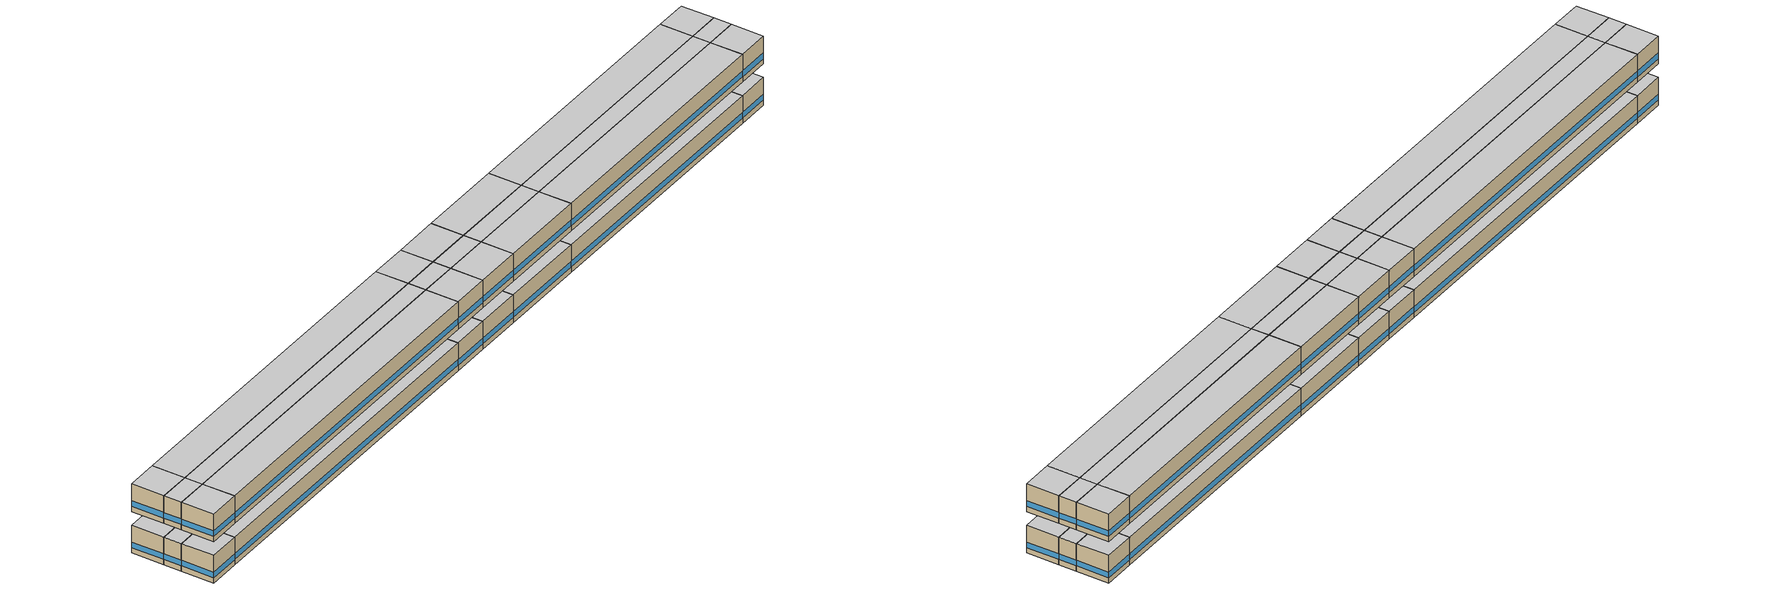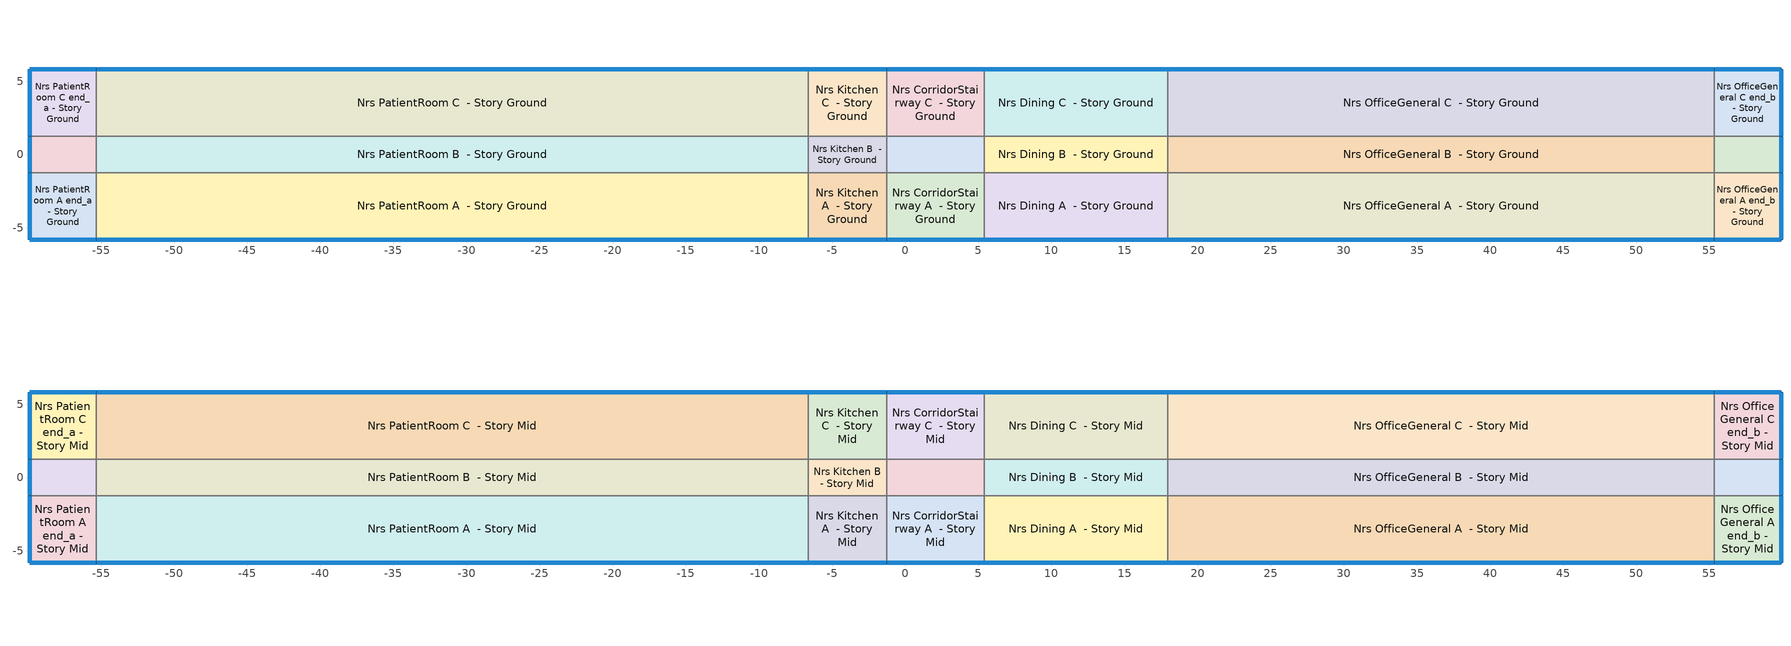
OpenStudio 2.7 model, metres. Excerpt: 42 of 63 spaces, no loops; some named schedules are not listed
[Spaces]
Nrs PatientRoom A end_a - Story Ground
 floor ground: -59.89,-5.81 -59.89,-1.24 -55.32,-1.24 -55.32,-5.81 z0
 wall outside: -59.89,-1.24 -59.89,-5.81 -55.32,-5.81 z0:3.96
 wall to Nrs PatientRoom B end_a - Story Ground: -55.32,-1.24 -59.89,-1.24 z0:3.96
 wall to Nrs PatientRoom A  - Story Ground: -55.32,-5.81 -55.32,-1.24 z0:3.96
 window: -59.89,-1.27 -59.89,-5.79 / -59.87,-5.81 -55.35,-5.81 z0.76:1.56
 ceiling adiabatic (DEER Carpeted 4in Slab Floor): -55.32,-5.81 -55.32,-1.24 -59.89,-1.24 -59.89,-5.81 z3.96
Nrs PatientRoom B end_a - Story Ground
 floor ground: -59.89,-1.24 -59.89,1.24 -55.32,1.24 -55.32,-1.24 z0
 wall outside: -59.89,1.24 -59.89,-1.24 z0:3.96
 wall to Nrs PatientRoom C end_a - Story Ground: -55.32,1.24 -59.89,1.24 z0:3.96
 wall to Nrs PatientRoom B  - Story Ground: -55.32,-1.24 -55.32,1.24 z0:3.96
 window: -59.89,1.22 -59.89,-1.22 z0.76:1.57
 ceiling adiabatic (DEER Carpeted 4in Slab Floor): -55.32,-1.24 -55.32,1.24 -59.89,1.24 -59.89,-1.24 z3.96
Nrs PatientRoom C end_a - Story Ground
 floor ground: -59.89,1.24 -59.89,5.81 -55.32,5.81 -55.32,1.24 z0
 wall outside: -55.32,5.81 -59.89,5.81 -59.89,1.24 z0:3.96
 wall to Nrs PatientRoom C  - Story Ground: -55.32,1.24 -55.32,5.81 z0:3.96
 window: -55.35,5.81 -59.87,5.81 / -59.89,5.79 -59.89,1.27 z0.76:1.56
 ceiling adiabatic (DEER Carpeted 4in Slab Floor): -55.32,1.24 -55.32,5.81 -59.89,5.81 -59.89,1.24 z3.96
Nrs PatientRoom A  - Story Ground
 floor ground: -55.32,-5.81 -55.32,-1.24 -6.65,-1.24 -6.65,-5.81 z0
 wall outside: -55.32,-5.81 -6.65,-5.81 z0:3.96
 wall to Nrs PatientRoom B  - Story Ground: -6.65,-1.24 -55.32,-1.24 z0:3.96
 wall to Nrs Kitchen A  - Story Ground: -6.65,-5.81 -6.65,-1.24 z0:3.96
 window: -55.3,-5.81 -6.67,-5.81 z0.76:1.56
 ceiling adiabatic (DEER Carpeted 4in Slab Floor): -6.65,-5.81 -6.65,-1.24 -55.32,-1.24 -55.32,-5.81 z3.96
Nrs PatientRoom B  - Story Ground
 floor ground: -55.32,-1.24 -55.32,1.24 -6.65,1.24 -6.65,-1.24 z0
 wall to Nrs PatientRoom C  - Story Ground: -6.65,1.24 -55.32,1.24 z0:3.96
 wall to Nrs Kitchen B  - Story Ground: -6.65,-1.24 -6.65,1.24 z0:3.96
 ceiling adiabatic (DEER Carpeted 4in Slab Floor): -6.65,-1.24 -6.65,1.24 -55.32,1.24 -55.32,-1.24 z3.96
Nrs PatientRoom C  - Story Ground
 floor ground: -55.32,1.24 -55.32,5.81 -6.65,5.81 -6.65,1.24 z0
 wall outside: -6.65,5.81 -55.32,5.81 z0:3.96
 wall to Nrs Kitchen C  - Story Ground: -6.65,1.24 -6.65,5.81 z0:3.96
 window: -6.67,5.81 -55.3,5.81 z0.76:1.56
 ceiling adiabatic (DEER Carpeted 4in Slab Floor): -6.65,1.24 -6.65,5.81 -55.32,5.81 -55.32,1.24 z3.96
Nrs Kitchen A  - Story Ground
 floor ground: -6.65,-5.81 -6.65,-1.24 -1.26,-1.24 -1.26,-5.81 z0
 wall outside: -6.65,-5.81 -1.26,-5.81 z0:3.96
 wall to Nrs Kitchen B  - Story Ground: -1.26,-1.24 -6.65,-1.24 z0:3.96
 wall to Nrs CorridorStairway A  - Story Ground: -1.26,-5.81 -1.26,-1.24 z0:3.96
 window: -6.62,-5.81 -1.28,-5.81 z0.76:1.56
 ceiling adiabatic (DEER Carpeted 4in Slab Floor): -1.26,-5.81 -1.26,-1.24 -6.65,-1.24 -6.65,-5.81 z3.96
Nrs Kitchen B  - Story Ground
 floor ground: -6.65,-1.24 -6.65,1.24 -1.26,1.24 -1.26,-1.24 z0
 wall to Nrs Kitchen C  - Story Ground: -1.26,1.24 -6.65,1.24 z0:3.96
 wall to Nrs CorridorStairway B  - Story Ground: -1.26,-1.24 -1.26,1.24 z0:3.96
 ceiling adiabatic (DEER Carpeted 4in Slab Floor): -1.26,-1.24 -1.26,1.24 -6.65,1.24 -6.65,-1.24 z3.96
Nrs Kitchen C  - Story Ground
 floor ground: -6.65,1.24 -6.65,5.81 -1.26,5.81 -1.26,1.24 z0
 wall outside: -1.26,5.81 -6.65,5.81 z0:3.96
 wall to Nrs CorridorStairway C  - Story Ground: -1.26,1.24 -1.26,5.81 z0:3.96
 window: -1.28,5.81 -6.62,5.81 z0.76:1.56
 ceiling adiabatic (DEER Carpeted 4in Slab Floor): -1.26,1.24 -1.26,5.81 -6.65,5.81 -6.65,1.24 z3.96
Nrs CorridorStairway A  - Story Ground
 floor ground: -1.26,-5.81 -1.26,-1.24 5.39,-1.24 5.39,-5.81 z0
 wall outside: -1.26,-5.81 5.39,-5.81 z0:3.96
 wall to Nrs CorridorStairway B  - Story Ground: 5.39,-1.24 -1.26,-1.24 z0:3.96
 wall to Nrs Dining A  - Story Ground: 5.39,-5.81 5.39,-1.24 z0:3.96
 window: -1.23,-5.81 5.37,-5.81 z0.76:1.56
 ceiling adiabatic (DEER Carpeted 4in Slab Floor): 5.39,-5.81 5.39,-1.24 -1.26,-1.24 -1.26,-5.81 z3.96
Nrs CorridorStairway B  - Story Ground
 floor ground: -1.26,-1.24 -1.26,1.24 5.39,1.24 5.39,-1.24 z0
 wall to Nrs CorridorStairway C  - Story Ground: 5.39,1.24 -1.26,1.24 z0:3.96
 wall to Nrs Dining B  - Story Ground: 5.39,-1.24 5.39,1.24 z0:3.96
 ceiling adiabatic (DEER Carpeted 4in Slab Floor): 5.39,-1.24 5.39,1.24 -1.26,1.24 -1.26,-1.24 z3.96
Nrs CorridorStairway C  - Story Ground
 floor ground: -1.26,1.24 -1.26,5.81 5.39,5.81 5.39,1.24 z0
 wall outside: 5.39,5.81 -1.26,5.81 z0:3.96
 wall to Nrs Dining C  - Story Ground: 5.39,1.24 5.39,5.81 z0:3.96
 window: 5.37,5.81 -1.23,5.81 z0.76:1.56
 ceiling adiabatic (DEER Carpeted 4in Slab Floor): 5.39,1.24 5.39,5.81 -1.26,5.81 -1.26,1.24 z3.96
Nrs Dining A  - Story Ground
 floor ground: 5.39,-5.81 5.39,-1.24 17.97,-1.24 17.97,-5.81 z0
 wall outside: 5.39,-5.81 17.97,-5.81 z0:3.96
 wall to Nrs Dining B  - Story Ground: 17.97,-1.24 5.39,-1.24 z0:3.96
 wall to Nrs OfficeGeneral A  - Story Ground: 17.97,-5.81 17.97,-1.24 z0:3.96
 window: 5.42,-5.81 17.94,-5.81 z0.76:1.56
 ceiling adiabatic (DEER Carpeted 4in Slab Floor): 17.97,-5.81 17.97,-1.24 5.39,-1.24 5.39,-5.81 z3.96
Nrs Dining B  - Story Ground
 floor ground: 5.39,-1.24 5.39,1.24 17.97,1.24 17.97,-1.24 z0
 wall to Nrs Dining C  - Story Ground: 17.97,1.24 5.39,1.24 z0:3.96
 wall to Nrs OfficeGeneral B  - Story Ground: 17.97,-1.24 17.97,1.24 z0:3.96
 ceiling adiabatic (DEER Carpeted 4in Slab Floor): 17.97,-1.24 17.97,1.24 5.39,1.24 5.39,-1.24 z3.96
Nrs Dining C  - Story Ground
 floor ground: 5.39,1.24 5.39,5.81 17.97,5.81 17.97,1.24 z0
 wall outside: 17.97,5.81 5.39,5.81 z0:3.96
 wall to Nrs OfficeGeneral C  - Story Ground: 17.97,1.24 17.97,5.81 z0:3.96
 window: 17.94,5.81 5.42,5.81 z0.76:1.56
 ceiling adiabatic (DEER Carpeted 4in Slab Floor): 17.97,1.24 17.97,5.81 5.39,5.81 5.39,1.24 z3.96
Nrs OfficeGeneral A  - Story Ground
 floor ground: 17.97,-5.81 17.97,-1.24 55.32,-1.24 55.32,-5.81 z0
 wall outside: 17.97,-5.81 55.32,-5.81 z0:3.96
 wall to Nrs OfficeGeneral B  - Story Ground: 55.32,-1.24 17.97,-1.24 z0:3.96
 wall to Nrs OfficeGeneral A end_b - Story Ground: 55.32,-5.81 55.32,-1.24 z0:3.96
 window: 17.99,-5.81 55.3,-5.81 z0.76:1.56
 ceiling adiabatic (DEER Carpeted 4in Slab Floor): 55.32,-5.81 55.32,-1.24 17.97,-1.24 17.97,-5.81 z3.96
Nrs OfficeGeneral B  - Story Ground
 floor ground: 17.97,-1.24 17.97,1.24 55.32,1.24 55.32,-1.24 z0
 wall to Nrs OfficeGeneral C  - Story Ground: 55.32,1.24 17.97,1.24 z0:3.96
 wall to Nrs OfficeGeneral B end_b - Story Ground: 55.32,-1.24 55.32,1.24 z0:3.96
 ceiling adiabatic (DEER Carpeted 4in Slab Floor): 55.32,-1.24 55.32,1.24 17.97,1.24 17.97,-1.24 z3.96
Nrs OfficeGeneral C  - Story Ground
 floor ground: 17.97,1.24 17.97,5.81 55.32,5.81 55.32,1.24 z0
 wall outside: 55.32,5.81 17.97,5.81 z0:3.96
 wall to Nrs OfficeGeneral C end_b - Story Ground: 55.32,1.24 55.32,5.81 z0:3.96
 window: 55.3,5.81 17.99,5.81 z0.76:1.56
 ceiling adiabatic (DEER Carpeted 4in Slab Floor): 55.32,1.24 55.32,5.81 17.97,5.81 17.97,1.24 z3.96
Nrs OfficeGeneral A end_b - Story Ground
 floor ground: 55.32,-5.81 55.32,-1.24 59.89,-1.24 59.89,-5.81 z0
 wall outside: 55.32,-5.81 59.89,-5.81 59.89,-1.24 z0:3.96
 wall to Nrs OfficeGeneral B end_b - Story Ground: 59.89,-1.24 55.32,-1.24 z0:3.96
 window: 59.89,-5.79 59.89,-1.27 / 55.35,-5.81 59.87,-5.81 z0.76:1.56
 ceiling adiabatic (DEER Carpeted 4in Slab Floor): 59.89,-5.81 59.89,-1.24 55.32,-1.24 55.32,-5.81 z3.96
Nrs OfficeGeneral B end_b - Story Ground
 floor ground: 55.32,-1.24 55.32,1.24 59.89,1.24 59.89,-1.24 z0
 wall outside: 59.89,-1.24 59.89,1.24 z0:3.96
 wall to Nrs OfficeGeneral C end_b - Story Ground: 59.89,1.24 55.32,1.24 z0:3.96
 window: 59.89,-1.22 59.89,1.22 z0.76:1.57
 ceiling adiabatic (DEER Carpeted 4in Slab Floor): 59.89,-1.24 59.89,1.24 55.32,1.24 55.32,-1.24 z3.96
Nrs OfficeGeneral C end_b - Story Ground
 floor ground: 55.32,1.24 55.32,5.81 59.89,5.81 59.89,1.24 z0
 wall outside: 59.89,1.24 59.89,5.81 55.32,5.81 z0:3.96
 window: 59.89,1.27 59.89,5.79 / 59.87,5.81 55.35,5.81 z0.76:1.56
 ceiling adiabatic (DEER Carpeted 4in Slab Floor): 59.89,1.24 59.89,5.81 55.32,5.81 55.32,1.24 z3.96
Nrs PatientRoom A end_a - Story Mid
 floor adiabatic (DEER Carpeted 4in Slab Floor): -59.89,-5.81 -59.89,-1.24 -55.32,-1.24 -55.32,-5.81 z5.94
 wall outside: -59.89,-1.24 -59.89,-5.81 -55.32,-5.81 z5.94:9.91
 wall to Nrs PatientRoom B end_a - Story Mid: -55.32,-1.24 -59.89,-1.24 z5.94:9.91
 wall to Nrs PatientRoom A  - Story Mid: -55.32,-5.81 -55.32,-1.24 z5.94:9.91
 window: -59.87,-5.81 -55.35,-5.81 / -59.89,-1.27 -59.89,-5.79 z6.71:7.51
 ceiling adiabatic (DEER Carpeted 4in Slab Floor): -55.32,-5.81 -55.32,-1.24 -59.89,-1.24 -59.89,-5.81 z9.91
Nrs PatientRoom B end_a - Story Mid
 floor adiabatic (DEER Carpeted 4in Slab Floor): -59.89,-1.24 -59.89,1.24 -55.32,1.24 -55.32,-1.24 z5.94
 wall outside: -59.89,1.24 -59.89,-1.24 z5.94:9.91
 wall to Nrs PatientRoom C end_a - Story Mid: -55.32,1.24 -59.89,1.24 z5.94:9.91
 wall to Nrs PatientRoom B  - Story Mid: -55.32,-1.24 -55.32,1.24 z5.94:9.91
 window: -59.89,1.22 -59.89,-1.22 z6.71:7.51
 ceiling adiabatic (DEER Carpeted 4in Slab Floor): -55.32,-1.24 -55.32,1.24 -59.89,1.24 -59.89,-1.24 z9.91
Nrs PatientRoom C end_a - Story Mid
 floor adiabatic (DEER Carpeted 4in Slab Floor): -59.89,1.24 -59.89,5.81 -55.32,5.81 -55.32,1.24 z5.94
 wall outside: -55.32,5.81 -59.89,5.81 -59.89,1.24 z5.94:9.91
 wall to Nrs PatientRoom C  - Story Mid: -55.32,1.24 -55.32,5.81 z5.94:9.91
 window: -59.89,5.79 -59.89,1.27 / -55.35,5.81 -59.87,5.81 z6.71:7.51
 ceiling adiabatic (DEER Carpeted 4in Slab Floor): -55.32,1.24 -55.32,5.81 -59.89,5.81 -59.89,1.24 z9.91
Nrs PatientRoom A  - Story Mid
 floor adiabatic (DEER Carpeted 4in Slab Floor): -55.32,-5.81 -55.32,-1.24 -6.65,-1.24 -6.65,-5.81 z5.94
 wall outside: -55.32,-5.81 -6.65,-5.81 z5.94:9.91
 wall to Nrs PatientRoom B  - Story Mid: -6.65,-1.24 -55.32,-1.24 z5.94:9.91
 wall to Nrs Kitchen A  - Story Mid: -6.65,-5.81 -6.65,-1.24 z5.94:9.91
 window: -55.3,-5.81 -6.67,-5.81 z6.71:7.5
 ceiling adiabatic (DEER Carpeted 4in Slab Floor): -6.65,-5.81 -6.65,-1.24 -55.32,-1.24 -55.32,-5.81 z9.91
Nrs PatientRoom B  - Story Mid
 floor adiabatic (DEER Carpeted 4in Slab Floor): -55.32,-1.24 -55.32,1.24 -6.65,1.24 -6.65,-1.24 z5.94
 wall to Nrs PatientRoom C  - Story Mid: -6.65,1.24 -55.32,1.24 z5.94:9.91
 wall to Nrs Kitchen B  - Story Mid: -6.65,-1.24 -6.65,1.24 z5.94:9.91
 ceiling adiabatic (DEER Carpeted 4in Slab Floor): -6.65,-1.24 -6.65,1.24 -55.32,1.24 -55.32,-1.24 z9.91
Nrs PatientRoom C  - Story Mid
 floor adiabatic (DEER Carpeted 4in Slab Floor): -55.32,1.24 -55.32,5.81 -6.65,5.81 -6.65,1.24 z5.94
 wall outside: -6.65,5.81 -55.32,5.81 z5.94:9.91
 wall to Nrs Kitchen C  - Story Mid: -6.65,1.24 -6.65,5.81 z5.94:9.91
 window: -6.67,5.81 -55.3,5.81 z6.71:7.5
 ceiling adiabatic (DEER Carpeted 4in Slab Floor): -6.65,1.24 -6.65,5.81 -55.32,5.81 -55.32,1.24 z9.91
Nrs Kitchen A  - Story Mid
 floor adiabatic (DEER Carpeted 4in Slab Floor): -6.65,-5.81 -6.65,-1.24 -1.26,-1.24 -1.26,-5.81 z5.94
 wall outside: -6.65,-5.81 -1.26,-5.81 z5.94:9.91
 wall to Nrs Kitchen B  - Story Mid: -1.26,-1.24 -6.65,-1.24 z5.94:9.91
 wall to Nrs CorridorStairway A  - Story Mid: -1.26,-5.81 -1.26,-1.24 z5.94:9.91
 window: -6.62,-5.81 -1.28,-5.81 z6.71:7.51
 ceiling adiabatic (DEER Carpeted 4in Slab Floor): -1.26,-5.81 -1.26,-1.24 -6.65,-1.24 -6.65,-5.81 z9.91
Nrs Kitchen B  - Story Mid
 floor adiabatic (DEER Carpeted 4in Slab Floor): -6.65,-1.24 -6.65,1.24 -1.26,1.24 -1.26,-1.24 z5.94
 wall to Nrs Kitchen C  - Story Mid: -1.26,1.24 -6.65,1.24 z5.94:9.91
 wall to Nrs CorridorStairway B  - Story Mid: -1.26,-1.24 -1.26,1.24 z5.94:9.91
 ceiling adiabatic (DEER Carpeted 4in Slab Floor): -1.26,-1.24 -1.26,1.24 -6.65,1.24 -6.65,-1.24 z9.91
Nrs Kitchen C  - Story Mid
 floor adiabatic (DEER Carpeted 4in Slab Floor): -6.65,1.24 -6.65,5.81 -1.26,5.81 -1.26,1.24 z5.94
 wall outside: -1.26,5.81 -6.65,5.81 z5.94:9.91
 wall to Nrs CorridorStairway C  - Story Mid: -1.26,1.24 -1.26,5.81 z5.94:9.91
 window: -1.28,5.81 -6.62,5.81 z6.71:7.51
 ceiling adiabatic (DEER Carpeted 4in Slab Floor): -1.26,1.24 -1.26,5.81 -6.65,5.81 -6.65,1.24 z9.91
Nrs CorridorStairway A  - Story Mid
 floor adiabatic (DEER Carpeted 4in Slab Floor): -1.26,-5.81 -1.26,-1.24 5.39,-1.24 5.39,-5.81 z5.94
 wall outside: -1.26,-5.81 5.39,-5.81 z5.94:9.91
 wall to Nrs CorridorStairway B  - Story Mid: 5.39,-1.24 -1.26,-1.24 z5.94:9.91
 wall to Nrs Dining A  - Story Mid: 5.39,-5.81 5.39,-1.24 z5.94:9.91
 window: -1.23,-5.81 5.37,-5.81 z6.71:7.5
 ceiling adiabatic (DEER Carpeted 4in Slab Floor): 5.39,-5.81 5.39,-1.24 -1.26,-1.24 -1.26,-5.81 z9.91
Nrs CorridorStairway B  - Story Mid
 floor adiabatic (DEER Carpeted 4in Slab Floor): -1.26,-1.24 -1.26,1.24 5.39,1.24 5.39,-1.24 z5.94
 wall to Nrs CorridorStairway C  - Story Mid: 5.39,1.24 -1.26,1.24 z5.94:9.91
 wall to Nrs Dining B  - Story Mid: 5.39,-1.24 5.39,1.24 z5.94:9.91
 ceiling adiabatic (DEER Carpeted 4in Slab Floor): 5.39,-1.24 5.39,1.24 -1.26,1.24 -1.26,-1.24 z9.91
Nrs CorridorStairway C  - Story Mid
 floor adiabatic (DEER Carpeted 4in Slab Floor): -1.26,1.24 -1.26,5.81 5.39,5.81 5.39,1.24 z5.94
 wall outside: 5.39,5.81 -1.26,5.81 z5.94:9.91
 wall to Nrs Dining C  - Story Mid: 5.39,1.24 5.39,5.81 z5.94:9.91
 window: 5.37,5.81 -1.23,5.81 z6.71:7.5
 ceiling adiabatic (DEER Carpeted 4in Slab Floor): 5.39,1.24 5.39,5.81 -1.26,5.81 -1.26,1.24 z9.91
Nrs Dining A  - Story Mid
 floor adiabatic (DEER Carpeted 4in Slab Floor): 5.39,-5.81 5.39,-1.24 17.97,-1.24 17.97,-5.81 z5.94
 wall outside: 5.39,-5.81 17.97,-5.81 z5.94:9.91
 wall to Nrs Dining B  - Story Mid: 17.97,-1.24 5.39,-1.24 z5.94:9.91
 wall to Nrs OfficeGeneral A  - Story Mid: 17.97,-5.81 17.97,-1.24 z5.94:9.91
 window: 5.42,-5.81 17.94,-5.81 z6.71:7.5
 ceiling adiabatic (DEER Carpeted 4in Slab Floor): 17.97,-5.81 17.97,-1.24 5.39,-1.24 5.39,-5.81 z9.91
Nrs Dining B  - Story Mid
 floor adiabatic (DEER Carpeted 4in Slab Floor): 5.39,-1.24 5.39,1.24 17.97,1.24 17.97,-1.24 z5.94
 wall to Nrs Dining C  - Story Mid: 17.97,1.24 5.39,1.24 z5.94:9.91
 wall to Nrs OfficeGeneral B  - Story Mid: 17.97,-1.24 17.97,1.24 z5.94:9.91
 ceiling adiabatic (DEER Carpeted 4in Slab Floor): 17.97,-1.24 17.97,1.24 5.39,1.24 5.39,-1.24 z9.91
Nrs Dining C  - Story Mid
 floor adiabatic (DEER Carpeted 4in Slab Floor): 5.39,1.24 5.39,5.81 17.97,5.81 17.97,1.24 z5.94
 wall outside: 17.97,5.81 5.39,5.81 z5.94:9.91
 wall to Nrs OfficeGeneral C  - Story Mid: 17.97,1.24 17.97,5.81 z5.94:9.91
 window: 17.94,5.81 5.42,5.81 z6.71:7.5
 ceiling adiabatic (DEER Carpeted 4in Slab Floor): 17.97,1.24 17.97,5.81 5.39,5.81 5.39,1.24 z9.91
Nrs OfficeGeneral A  - Story Mid
 floor adiabatic (DEER Carpeted 4in Slab Floor): 17.97,-5.81 17.97,-1.24 55.32,-1.24 55.32,-5.81 z5.94
 wall outside: 17.97,-5.81 55.32,-5.81 z5.94:9.91
 wall to Nrs OfficeGeneral B  - Story Mid: 55.32,-1.24 17.97,-1.24 z5.94:9.91
 wall to Nrs OfficeGeneral A end_b - Story Mid: 55.32,-5.81 55.32,-1.24 z5.94:9.91
 window: 17.99,-5.81 55.3,-5.81 z6.71:7.5
 ceiling adiabatic (DEER Carpeted 4in Slab Floor): 55.32,-5.81 55.32,-1.24 17.97,-1.24 17.97,-5.81 z9.91
Nrs OfficeGeneral B  - Story Mid
 floor adiabatic (DEER Carpeted 4in Slab Floor): 17.97,-1.24 17.97,1.24 55.32,1.24 55.32,-1.24 z5.94
 wall to Nrs OfficeGeneral C  - Story Mid: 55.32,1.24 17.97,1.24 z5.94:9.91
 wall to Nrs OfficeGeneral B end_b - Story Mid: 55.32,-1.24 55.32,1.24 z5.94:9.91
 ceiling adiabatic (DEER Carpeted 4in Slab Floor): 55.32,-1.24 55.32,1.24 17.97,1.24 17.97,-1.24 z9.91
Nrs OfficeGeneral C  - Story Mid
 floor adiabatic (DEER Carpeted 4in Slab Floor): 17.97,1.24 17.97,5.81 55.32,5.81 55.32,1.24 z5.94
 wall outside: 55.32,5.81 17.97,5.81 z5.94:9.91
 wall to Nrs OfficeGeneral C end_b - Story Mid: 55.32,1.24 55.32,5.81 z5.94:9.91
 window: 55.3,5.81 17.99,5.81 z6.71:7.5
 ceiling adiabatic (DEER Carpeted 4in Slab Floor): 55.32,1.24 55.32,5.81 17.97,5.81 17.97,1.24 z9.91
Nrs OfficeGeneral A end_b - Story Mid
 floor adiabatic (DEER Carpeted 4in Slab Floor): 55.32,-5.81 55.32,-1.24 59.89,-1.24 59.89,-5.81 z5.94
 wall outside: 55.32,-5.81 59.89,-5.81 59.89,-1.24 z5.94:9.91
 wall to Nrs OfficeGeneral B end_b - Story Mid: 59.89,-1.24 55.32,-1.24 z5.94:9.91
 window: 59.89,-5.79 59.89,-1.27 / 55.35,-5.81 59.87,-5.81 z6.71:7.51
 ceiling adiabatic (DEER Carpeted 4in Slab Floor): 59.89,-5.81 59.89,-1.24 55.32,-1.24 55.32,-5.81 z9.91
Nrs OfficeGeneral B end_b - Story Mid
 floor adiabatic (DEER Carpeted 4in Slab Floor): 55.32,-1.24 55.32,1.24 59.89,1.24 59.89,-1.24 z5.94
 wall outside: 59.89,-1.24 59.89,1.24 z5.94:9.91
 wall to Nrs OfficeGeneral C end_b - Story Mid: 59.89,1.24 55.32,1.24 z5.94:9.91
 window: 59.89,-1.22 59.89,1.22 z6.71:7.51
 ceiling adiabatic (DEER Carpeted 4in Slab Floor): 59.89,-1.24 59.89,1.24 55.32,1.24 55.32,-1.24 z9.91
Nrs OfficeGeneral C end_b - Story Mid
 floor adiabatic (DEER Carpeted 4in Slab Floor): 55.32,1.24 55.32,5.81 59.89,5.81 59.89,1.24 z5.94
 wall outside: 59.89,1.24 59.89,5.81 55.32,5.81 z5.94:9.91
 window: 59.87,5.81 55.35,5.81 / 59.89,1.27 59.89,5.79 z6.71:7.51
 ceiling adiabatic (DEER Carpeted 4in Slab Floor): 59.89,1.24 59.89,5.81 55.32,5.81 55.32,1.24 z9.91
[Building]
DEER Pre-1975|Nrs: Default Construction Set=Res DEER Pre-1975 - Nrs - CEC T24-CEC6; Standards Building Type=Nrs
[Site]
Site 1: Terrain=City
[ClimateZones]
Climate Zone Institution Name 1=CEC; Climate Zone Document Name 1=California Climate Zone Descriptions; Climate Zone Document Year 1=1995; Climate Zone Value 1=6; Climate Zone Institution Name 2=ASHRAE; Climate Zone Document Name 2=ANSI/ASHRAE Standard 169; Climate Zone Document Year 2=2006
[SizingPeriod:DesignDay] Barometric Pressure {Pa}=100977; Sky Clearness=0; Rain Indicator=0; Snow Indicator=0; Day of Month=21; Daylight Saving Time Indicator=0; Humidity Indicating Type=Wetbulb; Dry-Bulb Temperature Range Modifier Type=DefaultMultipliers
Name | Maximum Dry-Bulb Temperature {C} | Daily Dry-Bulb Temperature Range {deltaC} | Humidity Indicating Conditions at Maximum Dry-Bulb | Wind Speed {m/s} | Wind Direction {deg} | Month | Day Type | Solar Model Indicator | ASHRAE Taub | ASHRAE Taud
Houston Bush Intercontinental Ann Htg 99.6% Condns DB | -1.6 | 0 | -1.6 | 2.8 | 0 | 1 | WinterDesignDay | ASHRAEClearSky
Houston Bush Intercontinental Ann Clg .4% Condns DB=>MWB | 36 | 10.1 | 24.8 | 3.5 | 170 | 7 | SummerDesignDay | ASHRAETau | 0.499 | 1.97
[Site:GroundTemperature:BuildingSurface]
19.527, 19.502, 19.536, 19.598, 20.002, 21.64, 22.225, 22.375, 21.449, 20.121, 19.802, 19.633
[DefaultConstructionSet]
Res DEER Pre-1975 - Nrs - CEC T24-CEC6: Default Exterior Surface Constructions=Default Surface Constructions 1; Default Interior Surface Constructions=Default Surface Constructions 2; Default Ground Contact Surface Constructions=Default Surface Constructions 3; Default Exterior SubSurface Constructions=Default Sub Surface Constructions 1; Default Interior SubSurface Constructions=Default Sub Surface Constructions 2; Interior Partition Construction=Typical Interior Partition
[DefaultSurfaceConstructions]
Name | Floor Construction | Wall Construction | Roof Ceiling Construction
Default Surface Constructions 1 | DEER Uncarpeted 6in Slab Floor | DEER Insulated Wood Framed Exterior Wall R-8.03 | DEER Wood Framed Roof R-14.18
Default Surface Constructions 2 | DEER Carpeted 4in Slab Floor | Typical Interior Wall | DEER Carpeted 4in Slab Floor
Default Surface Constructions 3 | DEER Carpeted 6in Slab Floor | Typical Uninsulated Basement Mass Wall
[Construction]
DEER Uncarpeted 6in Slab Floor: Typical Insulation R-6.53, 6 in. Normalweight Concrete Floor
DEER Insulated Wood Framed Exterior Wall R-8.03: 25mm Stucco, 5/8 in. Gypsum Board, Typical Insulation R-6.53, 5/8 in. Gypsum Board
DEER Wood Framed Roof R-14.18: Roof Membrane, Typical Insulation R-13.68, Metal Roof Surface
DEER Carpeted 4in Slab Floor: Typical Insulation, 4 in. Normalweight Concrete Floor, Typical Carpet Pad
Typical Interior Wall: G01 13mm gypsum board, G01 13mm gypsum board
DEER Carpeted 6in Slab Floor: 6 in. Normalweight Concrete Floor, Typical Carpet Pad
Typical Uninsulated Basement Mass Wall: 8 in. Concrete Block Basement Wall
DEER Metal Framed Window U-1.23 SHGC 0.82: Simple Glazing U-1.23 SHGC 0.82
DEER Metal Framed Window U-1.23 SHGC 0.82 1: Simple Glazing U-1.23 SHGC 0.82 1
Typical Uninsulated Swinging Door: Typical Insulation
U 0.98 SHGC 0.68 Sgl Ref-B-H Clr 6mm: REF B CLEAR HI 6MM
Typical Insulated Metal Door: F08 Metal surface, Typical Insulation
DEER Skylight U-1.31 SHGC 0.61: Simple Glazing U-1.23 SHGC 0.61
Typical Interior Window: Clear 3mm
Typical Interior Door; Typical Interior Partition: G05 25mm wood
[Material:NoMass] Roughness=Smooth; Thermal Absorptance=0.9; Solar Absorptance=0.7
Name | Thermal Resistance {m2-K/W} | Visible Absorptance
Typical Insulation R-6.53 | 1.14944 | 0.7
Typical Insulation R-13.68 | 2.40869 | 0.7
Typical Insulation | 0.0282222 | 0.7
Typical Carpet Pad | 0.21648 | 0.8
[Material] Thermal Absorptance=0.9
Name | Roughness | Thickness {m} | Conductivity {W/m-K} | Density {kg/m3} | Specific Heat {J/kg-K} | Solar Absorptance | Visible Absorptance
6 in. Normalweight Concrete Floor | MediumRough | 0.1524 | 2.31 | 2322 | 832 | 0.7 | 0.7
25mm Stucco | Smooth | 0.0254 | 0.72 | 1856 | 840 | 0.7 | 0.7
5/8 in. Gypsum Board | MediumSmooth | 0.0159 | 0.16 | 800 | 1090 | 0.7 | 0.7
Roof Membrane | VeryRough | 0.0095 | 0.16 | 1121.29 | 1460 | 0.7 | 0.7
Metal Roof Surface; F08 Metal surface | Smooth | 0.0008 | 45.28 | 7824 | 500 | 0.7 | 0.7
4 in. Normalweight Concrete Floor | MediumRough | 0.1016 | 2.31 | 2322 | 832 | 0.7 | 0.7
G01 13mm gypsum board | Smooth | 0.0127 | 0.160031 | 800.001 | 1090.73 | 0.7 | 0.5
8 in. Concrete Block Basement Wall | MediumRough | 0.2032 | 1.326 | 1842 | 912 | 0.7 | 0.7
G05 25mm wood | MediumSmooth | 0.0254 | 0.15 | 608 | 1630 | 0.5 | 0.5
[DefaultSubSurfaceConstructions]
Name | Fixed Window Construction | Operable Window Construction | Door Construction | Glass Door Construction | Overhead Door Construction | Skylight Construction | Tubular Daylight Dome Construction | Tubular Daylight Diffuser Construction
Default Sub Surface Constructions 1 | DEER Metal Framed Window U-1.23 SHGC 0.82 | DEER Metal Framed Window U-1.23 SHGC 0.82 1 | Typical Uninsulated Swinging Door | U 0.98 SHGC 0.68 Sgl Ref-B-H Clr 6mm | Typical Insulated Metal Door | DEER Skylight U-1.31 SHGC 0.61 | Typical Interior Window | Typical Interior Window
Default Sub Surface Constructions 2 | Typical Interior Window | Typical Interior Window | Typical Interior Door
[WindowMaterial:SimpleGlazingSystem] Visible Transmittance=0.25
Name | U-Factor {W/m2-K} | Solar Heat Gain Coefficient
Simple Glazing U-1.23 SHGC 0.82; Simple Glazing U-1.23 SHGC 0.82 1 | 6.98426 | 0.82
Simple Glazing U-1.23 SHGC 0.61 | 7 | 0.61
[WindowMaterial:Glazing] Optical Data Type=SpectralAverage; Infrared Transmittance at Normal Incidence=0; Front Side Infrared Hemispherical Emissivity=0.84; Conductivity {W/m-K}=0.9; Dirt Correction Factor for Solar and Visible Transmittance=1; Solar Diffusing=No
Name | Thickness {m} | Solar Transmittance at Normal Incidence | Front Side Solar Reflectance at Normal Incidence | Back Side Solar Reflectance at Normal Incidence | Visible Transmittance at Normal Incidence | Front Side Visible Reflectance at Normal Incidence | Back Side Visible Reflectance at Normal Incidence | Back Side Infrared Hemispherical Emissivity
REF B CLEAR HI 6MM | 0.006 | 0.24 | 0.16 | 0.32 | 0.3 | 0.16 | 0.29 | 0.6
Clear 3mm | 0.003 | 0.837 | 0.075 | 0.075 | 0.898 | 0.081 | 0.081 | 0.84
[SpaceType] Standards Building Type=Nrs
Name | Default Schedule Set | Design Specification Outdoor Air Object | Standards Space Type
Nrs CorridorStairway - DEER Pre-1975 | Nrs CorridorStairway Schedule Set | Nrs CorridorStairway Ventilation | CorridorStairway
Nrs Dining - DEER Pre-1975 | Nrs Dining Schedule Set | Nrs Dining Ventilation | Dining
Nrs Kitchen - DEER Pre-1975 | Nrs Kitchen Schedule Set | Nrs Kitchen Ventilation | Kitchen
Nrs OfficeGeneral - DEER Pre-1975 | Nrs OfficeGeneral Schedule Set | Nrs OfficeGeneral Ventilation | OfficeGeneral
Nrs PatientRoom - DEER Pre-1975 | Nrs PatientRoom Schedule Set | Nrs PatientRoom Ventilation | PatientRoom
[BuildingStory] Nominal Floor to Floor Height {m}=3.9624
Name | Nominal Z Coordinate {m}
Story Ground | 0
Story Mid | 5.9436
[Space]
Name | Space Type | Building Story | Thermal Zone
Nrs PatientRoom A end_a - Story Ground | Nrs PatientRoom - DEER Pre-1975 | Story Ground | Zone Nrs PatientRoom A end_a - Story Ground
Nrs PatientRoom B end_a - Story Ground | Nrs PatientRoom - DEER Pre-1975 | Story Ground | Zone Nrs PatientRoom B end_a - Story Ground
Nrs PatientRoom C end_a - Story Ground | Nrs PatientRoom - DEER Pre-1975 | Story Ground | Zone Nrs PatientRoom C end_a - Story Ground
Nrs PatientRoom A  - Story Ground | Nrs PatientRoom - DEER Pre-1975 | Story Ground | Zone Nrs PatientRoom A  - Story Ground
Nrs PatientRoom B  - Story Ground | Nrs PatientRoom - DEER Pre-1975 | Story Ground | Zone Nrs PatientRoom B  - Story Ground
Nrs PatientRoom C  - Story Ground | Nrs PatientRoom - DEER Pre-1975 | Story Ground | Zone Nrs PatientRoom C  - Story Ground
Nrs Kitchen A  - Story Ground | Nrs Kitchen - DEER Pre-1975 | Story Ground | Zone Nrs Kitchen A  - Story Ground
Nrs Kitchen B  - Story Ground | Nrs Kitchen - DEER Pre-1975 | Story Ground | Zone Nrs Kitchen B  - Story Ground
Nrs Kitchen C  - Story Ground | Nrs Kitchen - DEER Pre-1975 | Story Ground | Zone Nrs Kitchen C  - Story Ground
Nrs CorridorStairway A  - Story Ground | Nrs CorridorStairway - DEER Pre-1975 | Story Ground | Zone Nrs CorridorStairway A  - Story Ground
Nrs CorridorStairway B  - Story Ground | Nrs CorridorStairway - DEER Pre-1975 | Story Ground | Zone Nrs CorridorStairway B  - Story Ground
Nrs CorridorStairway C  - Story Ground | Nrs CorridorStairway - DEER Pre-1975 | Story Ground | Zone Nrs CorridorStairway C  - Story Ground
Nrs Dining A  - Story Ground | Nrs Dining - DEER Pre-1975 | Story Ground | Zone Nrs Dining A  - Story Ground
Nrs Dining B  - Story Ground | Nrs Dining - DEER Pre-1975 | Story Ground | Zone Nrs Dining B  - Story Ground
Nrs Dining C  - Story Ground | Nrs Dining - DEER Pre-1975 | Story Ground | Zone Nrs Dining C  - Story Ground
Nrs OfficeGeneral A  - Story Ground | Nrs OfficeGeneral - DEER Pre-1975 | Story Ground | Zone Nrs OfficeGeneral A  - Story Ground
Nrs OfficeGeneral B  - Story Ground | Nrs OfficeGeneral - DEER Pre-1975 | Story Ground | Zone Nrs OfficeGeneral B  - Story Ground
Nrs OfficeGeneral C  - Story Ground | Nrs OfficeGeneral - DEER Pre-1975 | Story Ground | Zone Nrs OfficeGeneral C  - Story Ground
Nrs OfficeGeneral A end_b - Story Ground | Nrs OfficeGeneral - DEER Pre-1975 | Story Ground | Zone Nrs OfficeGeneral A end_b - Story Ground
Nrs OfficeGeneral B end_b - Story Ground | Nrs OfficeGeneral - DEER Pre-1975 | Story Ground | Zone Nrs OfficeGeneral B end_b - Story Ground
Nrs OfficeGeneral C end_b - Story Ground | Nrs OfficeGeneral - DEER Pre-1975 | Story Ground | Zone Nrs OfficeGeneral C end_b - Story Ground
Nrs PatientRoom A end_a - Story Mid | Nrs PatientRoom - DEER Pre-1975 | Story Mid | Zone Nrs PatientRoom A end_a - Story Mid
Nrs PatientRoom B end_a - Story Mid | Nrs PatientRoom - DEER Pre-1975 | Story Mid | Zone Nrs PatientRoom B end_a - Story Mid
Nrs PatientRoom C end_a - Story Mid | Nrs PatientRoom - DEER Pre-1975 | Story Mid | Zone Nrs PatientRoom C end_a - Story Mid
Nrs PatientRoom A  - Story Mid | Nrs PatientRoom - DEER Pre-1975 | Story Mid | Zone Nrs PatientRoom A  - Story Mid
Nrs PatientRoom B  - Story Mid | Nrs PatientRoom - DEER Pre-1975 | Story Mid | Zone Nrs PatientRoom B  - Story Mid
Nrs PatientRoom C  - Story Mid | Nrs PatientRoom - DEER Pre-1975 | Story Mid | Zone Nrs PatientRoom C  - Story Mid
Nrs Kitchen A  - Story Mid | Nrs Kitchen - DEER Pre-1975 | Story Mid | Zone Nrs Kitchen A  - Story Mid
Nrs Kitchen B  - Story Mid | Nrs Kitchen - DEER Pre-1975 | Story Mid | Zone Nrs Kitchen B  - Story Mid
Nrs Kitchen C  - Story Mid | Nrs Kitchen - DEER Pre-1975 | Story Mid | Zone Nrs Kitchen C  - Story Mid
Nrs CorridorStairway A  - Story Mid | Nrs CorridorStairway - DEER Pre-1975 | Story Mid | Zone Nrs CorridorStairway A  - Story Mid
Nrs CorridorStairway B  - Story Mid | Nrs CorridorStairway - DEER Pre-1975 | Story Mid | Zone Nrs CorridorStairway B  - Story Mid
Nrs CorridorStairway C  - Story Mid | Nrs CorridorStairway - DEER Pre-1975 | Story Mid | Zone Nrs CorridorStairway C  - Story Mid
Nrs Dining A  - Story Mid | Nrs Dining - DEER Pre-1975 | Story Mid | Zone Nrs Dining A  - Story Mid
Nrs Dining B  - Story Mid | Nrs Dining - DEER Pre-1975 | Story Mid | Zone Nrs Dining B  - Story Mid
Nrs Dining C  - Story Mid | Nrs Dining - DEER Pre-1975 | Story Mid | Zone Nrs Dining C  - Story Mid
Nrs OfficeGeneral A  - Story Mid | Nrs OfficeGeneral - DEER Pre-1975 | Story Mid | Zone Nrs OfficeGeneral A  - Story Mid
Nrs OfficeGeneral B  - Story Mid | Nrs OfficeGeneral - DEER Pre-1975 | Story Mid | Zone Nrs OfficeGeneral B  - Story Mid
Nrs OfficeGeneral C  - Story Mid | Nrs OfficeGeneral - DEER Pre-1975 | Story Mid | Zone Nrs OfficeGeneral C  - Story Mid
Nrs OfficeGeneral A end_b - Story Mid | Nrs OfficeGeneral - DEER Pre-1975 | Story Mid | Zone Nrs OfficeGeneral A end_b - Story Mid
Nrs OfficeGeneral B end_b - Story Mid | Nrs OfficeGeneral - DEER Pre-1975 | Story Mid | Zone Nrs OfficeGeneral B end_b - Story Mid
Nrs OfficeGeneral C end_b - Story Mid | Nrs OfficeGeneral - DEER Pre-1975 | Story Mid | Zone Nrs OfficeGeneral C end_b - Story Mid
[ThermalZone] Use Ideal Air Loads=No
Name | Multiplier | Thermostat
Zone Nrs PatientRoom A end_a - Story Ground | 1 | Nrs PatientRoom - DEER Pre-1975 Thermostat
Zone Nrs PatientRoom B end_a - Story Ground | 1 | Nrs PatientRoom - DEER Pre-1975 Thermostat 3
Zone Nrs PatientRoom C end_a - Story Ground | 1 | Nrs PatientRoom - DEER Pre-1975 Thermostat 2
Zone Nrs PatientRoom A  - Story Ground | 1 | Nrs PatientRoom - DEER Pre-1975 Thermostat 4
Zone Nrs PatientRoom B  - Story Ground | 1 | Nrs PatientRoom - DEER Pre-1975 Thermostat 1
Zone Nrs PatientRoom C  - Story Ground | 1 | Nrs PatientRoom - DEER Pre-1975 Thermostat 5
Zone Nrs Kitchen A  - Story Ground | 1 | Nrs Kitchen - DEER Pre-1975 Thermostat 2
Zone Nrs Kitchen B  - Story Ground | 1 | Nrs Kitchen - DEER Pre-1975 Thermostat
Zone Nrs Kitchen C  - Story Ground | 1 | Nrs Kitchen - DEER Pre-1975 Thermostat 3
Zone Nrs CorridorStairway A  - Story Ground | 1 | Nrs CorridorStairway - DEER Pre-1975 Thermostat
Zone Nrs CorridorStairway B  - Story Ground | 1 | Nrs CorridorStairway - DEER Pre-1975 Thermostat 2
Zone Nrs CorridorStairway C  - Story Ground | 1 | Nrs CorridorStairway - DEER Pre-1975 Thermostat 3
Zone Nrs Dining A  - Story Ground | 1 | Nrs Dining - DEER Pre-1975 Thermostat 1
Zone Nrs Dining B  - Story Ground | 1 | Nrs Dining - DEER Pre-1975 Thermostat 2
Zone Nrs Dining C  - Story Ground | 1 | Nrs Dining - DEER Pre-1975 Thermostat
Zone Nrs OfficeGeneral A  - Story Ground | 1 | Nrs OfficeGeneral - DEER Pre-1975 Thermostat 2
Zone Nrs OfficeGeneral B  - Story Ground | 1 | Nrs OfficeGeneral - DEER Pre-1975 Thermostat 3
Zone Nrs OfficeGeneral C  - Story Ground | 1 | Nrs OfficeGeneral - DEER Pre-1975 Thermostat 5
Zone Nrs OfficeGeneral A end_b - Story Ground | 1 | Nrs OfficeGeneral - DEER Pre-1975 Thermostat 6
Zone Nrs OfficeGeneral B end_b - Story Ground | 1 | Nrs OfficeGeneral - DEER Pre-1975 Thermostat 4
Zone Nrs OfficeGeneral C end_b - Story Ground | 1 | Nrs OfficeGeneral - DEER Pre-1975 Thermostat 7
Zone Nrs PatientRoom A end_a - Story Mid | 2 | Nrs PatientRoom - DEER Pre-1975 Thermostat 8
Zone Nrs PatientRoom B end_a - Story Mid | 2 | Nrs PatientRoom - DEER Pre-1975 Thermostat 7
Zone Nrs PatientRoom C end_a - Story Mid | 2 | Nrs PatientRoom - DEER Pre-1975 Thermostat 9
Zone Nrs PatientRoom A  - Story Mid | 2 | Nrs PatientRoom - DEER Pre-1975 Thermostat 11
Zone Nrs PatientRoom B  - Story Mid | 2 | Nrs PatientRoom - DEER Pre-1975 Thermostat 6
Zone Nrs PatientRoom C  - Story Mid | 2 | Nrs PatientRoom - DEER Pre-1975 Thermostat 12
Zone Nrs Kitchen A  - Story Mid | 2 | Nrs Kitchen - DEER Pre-1975 Thermostat 4
Zone Nrs Kitchen B  - Story Mid | 2 | Nrs Kitchen - DEER Pre-1975 Thermostat 1
Zone Nrs Kitchen C  - Story Mid | 2 | Nrs Kitchen - DEER Pre-1975 Thermostat 5
Zone Nrs CorridorStairway A  - Story Mid | 2 | Nrs CorridorStairway - DEER Pre-1975 Thermostat 5
Zone Nrs CorridorStairway B  - Story Mid | 2 | Nrs CorridorStairway - DEER Pre-1975 Thermostat 6
Zone Nrs CorridorStairway C  - Story Mid | 2 | Nrs CorridorStairway - DEER Pre-1975 Thermostat 4
Zone Nrs Dining A  - Story Mid | 2 | Nrs Dining - DEER Pre-1975 Thermostat 3
Zone Nrs Dining B  - Story Mid | 2 | Nrs Dining - DEER Pre-1975 Thermostat 4
Zone Nrs Dining C  - Story Mid | 2 | Nrs Dining - DEER Pre-1975 Thermostat 5
Zone Nrs OfficeGeneral A  - Story Mid | 2 | Nrs OfficeGeneral - DEER Pre-1975 Thermostat 11
Zone Nrs OfficeGeneral B  - Story Mid | 2 | Nrs OfficeGeneral - DEER Pre-1975 Thermostat 12
Zone Nrs OfficeGeneral C  - Story Mid | 2 | Nrs OfficeGeneral - DEER Pre-1975 Thermostat 13
Zone Nrs OfficeGeneral A end_b - Story Mid | 2 | Nrs OfficeGeneral - DEER Pre-1975 Thermostat 14
Zone Nrs OfficeGeneral B end_b - Story Mid | 2 | Nrs OfficeGeneral - DEER Pre-1975 Thermostat 15
Zone Nrs OfficeGeneral C end_b - Story Mid | 2 | Nrs OfficeGeneral - DEER Pre-1975 Thermostat 16
[People:Definition] Number of People Calculation Method=People/Area; Fraction Radiant=0.3
Name | People per Space Floor Area {person/m2}
Nrs OfficeGeneral People Definition | 0.0473612
Nrs CorridorStairway People Definition; Nrs PatientRoom People Definition | 0.0721182
Nrs Kitchen People Definition | 0.0355209
Nrs Dining People Definition | 0.477918
[People] Work Efficiency Schedule=Work Efficiency Schedule; Clothing Insulation Schedule=Clothing Schedule; Air Velocity Schedule=Air Velocity Schedule; Multiplier=1
Name | People Definition | Space or SpaceType
Nrs OfficeGeneral People | Nrs OfficeGeneral People Definition | Nrs OfficeGeneral - DEER Pre-1975
Nrs CorridorStairway People | Nrs CorridorStairway People Definition | Nrs CorridorStairway - DEER Pre-1975
Nrs Kitchen People | Nrs Kitchen People Definition | Nrs Kitchen - DEER Pre-1975
Nrs Dining People | Nrs Dining People Definition | Nrs Dining - DEER Pre-1975
Nrs PatientRoom People | Nrs PatientRoom People Definition | Nrs PatientRoom - DEER Pre-1975
[Lights:Definition] Design Level Calculation Method=Watts/Area
Name | Watts per Space Floor Area {W/m2}
Nrs OfficeGeneral Lights Definition | 13.9931
Nrs CorridorStairway Lights Definition; Nrs PatientRoom Lights Definition | 8.61113
Nrs Kitchen Lights Definition | 18.2986
Nrs Dining Lights Definition | 16.1459
[Lights] Fraction Replaceable=0
Name | Lights Definition | Space or SpaceType
Nrs OfficeGeneral Lights | Nrs OfficeGeneral Lights Definition | Nrs OfficeGeneral - DEER Pre-1975
Nrs CorridorStairway Lights | Nrs CorridorStairway Lights Definition | Nrs CorridorStairway - DEER Pre-1975
Nrs Kitchen Lights | Nrs Kitchen Lights Definition | Nrs Kitchen - DEER Pre-1975
Nrs Dining Lights | Nrs Dining Lights Definition | Nrs Dining - DEER Pre-1975
Nrs PatientRoom Lights | Nrs PatientRoom Lights Definition | Nrs PatientRoom - DEER Pre-1975
[ElectricEquipment:Definition] Design Level Calculation Method=Watts/Area
Name | Watts per Space Floor Area {W/m2} | Fraction Radiant | Fraction Latent | Fraction Lost
Nrs OfficeGeneral Elec Equip Definition | 18.5677 | 0.5
Nrs CorridorStairway Elec Equip Definition | 2.4757 | 0.5
Nrs Kitchen Elec Equip Definition | 44.7348 | 0.67 | 0.03 | 0.3
Nrs Dining Elec Equip Definition | 6.18925 | 0.5
Nrs PatientRoom Elec Equip Definition | 16.1459 | 0.5
[ElectricEquipment]
Name | Electric Equipment Definition | Space or SpaceType
Nrs OfficeGeneral Elec Equip | Nrs OfficeGeneral Elec Equip Definition | Nrs OfficeGeneral - DEER Pre-1975
Nrs CorridorStairway Elec Equip | Nrs CorridorStairway Elec Equip Definition | Nrs CorridorStairway - DEER Pre-1975
Nrs Kitchen Elec Equip | Nrs Kitchen Elec Equip Definition | Nrs Kitchen - DEER Pre-1975
Nrs Dining Elec Equip | Nrs Dining Elec Equip Definition | Nrs Dining - DEER Pre-1975
Nrs PatientRoom Elec Equip | Nrs PatientRoom Elec Equip Definition | Nrs PatientRoom - DEER Pre-1975
[DesignSpecification:OutdoorAir] Outdoor Air Method=Sum
Name | Outdoor Air Flow per Floor Area {m3/s-m2}
Nrs OfficeGeneral Ventilation | 0.0004572
Nrs CorridorStairway Ventilation; Nrs Kitchen Ventilation | 0.000254
Nrs Dining Ventilation | 0.0045212
Nrs PatientRoom Ventilation | 0.0008636
[DefaultScheduleSet] Infiltration Schedule=D_Nrs_All_C_Inf_Yr
Name | Number of People Schedule | People Activity Level Schedule | Lighting Schedule | Electric Equipment Schedule | Gas Equipment Schedule
Nrs OfficeGeneral Schedule Set | D_Nrs_OffGen_Occup_Yr | DEER Activity 132W/person | D17_Nrs_OffGen_LF_Yr | D_Nrs_OffGen_Misc_Yr
Nrs CorridorStairway Schedule Set | D_Nrs_Cordr_Occup_Yr | DEER Activity 147W/person | D17_Nrs_Cordr_LF_Yr | D_Nrs_Cordr_Misc_Yr
Nrs Kitchen Schedule Set | D_Nrs_Ktchn_Occup_Yr | DEER Activity 220W/person | D17_Nrs_Ktchn_LF_Yr | D_Nrs_Ktchn_Misc_Yr | D_Nrs_Ktchn_Cook_Yr
Nrs Dining Schedule Set | D_Nrs_Ktchn_Occup_Yr | DEER Activity 161W/person | D17_Nrs_Din_LF_Yr | D_Nrs_Ktchn_Misc_Yr
Nrs PatientRoom Schedule Set | D_Nrs_Patient_Occup_Yr | DEER Activity 132W/person | D17_Nrs_Patient_LF_Yr | D_Nrs_Patient_Misc_Yr
[GasEquipment:Definition]
Nrs Kitchen Gas Equip Definition: Design Level Calculation Method=Watts/Area; Watts per Space Floor Area {W/m2}=1003.16; Fraction Latent=0.32; Fraction Radiant=0.05; Fraction Lost=0.63
[GasEquipment]
Nrs Kitchen Gas Equip: Gas Equipment Definition=Nrs Kitchen Gas Equip Definition; Space or SpaceType=Nrs Kitchen - DEER Pre-1975
[SpaceInfiltration:DesignFlowRate] Schedule=Always On Discrete; Design Flow Rate Calculation Method=Flow/ExteriorArea; Flow per Exterior Surface Area {m3/s-m2}=0.00019304; Constant Term Coefficient=0; Temperature Term Coefficient=0; Velocity Term Coefficient=0.224; Velocity Squared Term Coefficient=0
Name | Space or SpaceType
Nrs CorridorStairway A  - Story Ground Infiltration | Nrs CorridorStairway A  - Story Ground
Nrs CorridorStairway A  - Story Mid Infiltration | Nrs CorridorStairway A  - Story Mid
Nrs CorridorStairway C  - Story Ground Infiltration | Nrs CorridorStairway C  - Story Ground
Nrs CorridorStairway C  - Story Mid Infiltration | Nrs CorridorStairway C  - Story Mid
Nrs Dining A  - Story Ground Infiltration | Nrs Dining A  - Story Ground
Nrs Dining A  - Story Mid Infiltration | Nrs Dining A  - Story Mid
Nrs Dining C  - Story Ground Infiltration | Nrs Dining C  - Story Ground
Nrs Dining C  - Story Mid Infiltration | Nrs Dining C  - Story Mid
Nrs Kitchen A  - Story Ground Infiltration | Nrs Kitchen A  - Story Ground
Nrs Kitchen A  - Story Mid Infiltration | Nrs Kitchen A  - Story Mid
Nrs Kitchen C  - Story Ground Infiltration | Nrs Kitchen C  - Story Ground
Nrs Kitchen C  - Story Mid Infiltration | Nrs Kitchen C  - Story Mid
Nrs OfficeGeneral A  - Story Ground Infiltration | Nrs OfficeGeneral A  - Story Ground
Nrs OfficeGeneral A  - Story Mid Infiltration | Nrs OfficeGeneral A  - Story Mid
Nrs OfficeGeneral A end_b - Story Ground Infiltration | Nrs OfficeGeneral A end_b - Story Ground
Nrs OfficeGeneral A end_b - Story Mid Infiltration | Nrs OfficeGeneral A end_b - Story Mid
Nrs OfficeGeneral B end_b - Story Ground Infiltration | Nrs OfficeGeneral B end_b - Story Ground
Nrs OfficeGeneral B end_b - Story Mid Infiltration | Nrs OfficeGeneral B end_b - Story Mid
Nrs OfficeGeneral C  - Story Ground Infiltration | Nrs OfficeGeneral C  - Story Ground
Nrs OfficeGeneral C  - Story Mid Infiltration | Nrs OfficeGeneral C  - Story Mid
Nrs OfficeGeneral C end_b - Story Ground Infiltration | Nrs OfficeGeneral C end_b - Story Ground
Nrs OfficeGeneral C end_b - Story Mid Infiltration | Nrs OfficeGeneral C end_b - Story Mid
Nrs PatientRoom A  - Story Ground Infiltration | Nrs PatientRoom A  - Story Ground
Nrs PatientRoom A  - Story Mid Infiltration | Nrs PatientRoom A  - Story Mid
Nrs PatientRoom A end_a - Story Ground Infiltration | Nrs PatientRoom A end_a - Story Ground
Nrs PatientRoom A end_a - Story Mid Infiltration | Nrs PatientRoom A end_a - Story Mid
Nrs PatientRoom B end_a - Story Ground Infiltration | Nrs PatientRoom B end_a - Story Ground
Nrs PatientRoom B end_a - Story Mid Infiltration | Nrs PatientRoom B end_a - Story Mid
Nrs PatientRoom C  - Story Ground Infiltration | Nrs PatientRoom C  - Story Ground
Nrs PatientRoom C  - Story Mid Infiltration | Nrs PatientRoom C  - Story Mid
Nrs PatientRoom C end_a - Story Ground Infiltration | Nrs PatientRoom C end_a - Story Ground
Nrs PatientRoom C end_a - Story Mid Infiltration | Nrs PatientRoom C end_a - Story Mid
[Exterior:Lights:Definition]
Name | Design Level {W}
Parking Areas and Drives Def (W/ft^2) | 0.04
Building Facades Def (W/ft^2) | 0.25
Main Entries Def (W/ft) | 30
Other Doors Def (W/ft) | 25
[Exterior:Lights] Schedule=Always On Discrete; Control Option=AstronomicalClock
Name | Exterior Lights Definition | Multiplier
Parking Areas and Drives | Parking Areas and Drives Def (W/ft^2) | 89982.7
Building Facades | Building Facades Def (W/ft^2) | 11210.1
Main Entries | Main Entries Def (W/ft) | 40
Other Doors | Other Doors Def (W/ft) | 6.777853
[ThermostatSetpoint:DualSetpoint] Heating Setpoint Temperature Schedule=D_Nrs_All_HTemp_Yr; Cooling Setpoint Temperature Schedule=D_Nrs_All_CTemp_Yr
Nrs OfficeGeneral - DEER Pre-1975 Thermostat 2; Nrs OfficeGeneral - DEER Pre-1975 Thermostat 3; Nrs OfficeGeneral - DEER Pre-1975 Thermostat 4; Nrs OfficeGeneral - DEER Pre-1975 Thermostat 5; Nrs OfficeGeneral - DEER Pre-1975 Thermostat 6; Nrs OfficeGeneral - DEER Pre-1975 Thermostat 7; Nrs OfficeGeneral - DEER Pre-1975 Thermostat 11; Nrs OfficeGeneral - DEER Pre-1975 Thermostat 12; Nrs OfficeGeneral - DEER Pre-1975 Thermostat 13; Nrs OfficeGeneral - DEER Pre-1975 Thermostat 14; Nrs OfficeGeneral - DEER Pre-1975 Thermostat 15; Nrs OfficeGeneral - DEER Pre-1975 Thermostat 16; Nrs CorridorStairway - DEER Pre-1975 Thermostat; Nrs CorridorStairway - DEER Pre-1975 Thermostat 2; Nrs CorridorStairway - DEER Pre-1975 Thermostat 3; Nrs CorridorStairway - DEER Pre-1975 Thermostat 4; Nrs CorridorStairway - DEER Pre-1975 Thermostat 5; Nrs CorridorStairway - DEER Pre-1975 Thermostat 6; Nrs Kitchen - DEER Pre-1975 Thermostat; Nrs Kitchen - DEER Pre-1975 Thermostat 1; Nrs Kitchen - DEER Pre-1975 Thermostat 2; Nrs Kitchen - DEER Pre-1975 Thermostat 3; Nrs Kitchen - DEER Pre-1975 Thermostat 4; Nrs Kitchen - DEER Pre-1975 Thermostat 5; Nrs Dining - DEER Pre-1975 Thermostat; Nrs Dining - DEER Pre-1975 Thermostat 1; Nrs Dining - DEER Pre-1975 Thermostat 2; Nrs Dining - DEER Pre-1975 Thermostat 3; Nrs Dining - DEER Pre-1975 Thermostat 4; Nrs Dining - DEER Pre-1975 Thermostat 5; Nrs PatientRoom - DEER Pre-1975 Thermostat; Nrs PatientRoom - DEER Pre-1975 Thermostat 1; Nrs PatientRoom - DEER Pre-1975 Thermostat 2; Nrs PatientRoom - DEER Pre-1975 Thermostat 3; Nrs PatientRoom - DEER Pre-1975 Thermostat 4; Nrs PatientRoom - DEER Pre-1975 Thermostat 5; Nrs PatientRoom - DEER Pre-1975 Thermostat 6; Nrs PatientRoom - DEER Pre-1975 Thermostat 7; Nrs PatientRoom - DEER Pre-1975 Thermostat 8; Nrs PatientRoom - DEER Pre-1975 Thermostat 9; Nrs PatientRoom - DEER Pre-1975 Thermostat 11; Nrs PatientRoom - DEER Pre-1975 Thermostat 12
[Schedule:Ruleset]
Name | Default Day Schedule | Summer Design Day Schedule | Winter Design Day Schedule
Clothing Schedule | Clothing Schedule Default Winter Clothes
Air Velocity Schedule | Air Velocity Schedule Default
Work Efficiency Schedule | Work Efficiency Schedule Default
DEER Activity 132W/person | DEER Activity 132W/person Default | DEER Activity 132W/person Summer Design Day | DEER Activity 132W/person Winter Design Day
D_Nrs_All_C_Inf_Yr | D_Nrs_All_C_Inf_Yr Default | D_Nrs_All_C_Inf_Yr Summer Design Day | D_Nrs_All_C_Inf_Yr Winter Design Day
D_Nrs_Cordr_Occup_Yr | D_Nrs_Cordr_Occup_Yr Default | D_Nrs_Cordr_Occup_Yr Summer Design Day | D_Nrs_Cordr_Occup_Yr Winter Design Day
DEER Activity 147W/person | DEER Activity 147W/person Default | DEER Activity 147W/person Summer Design Day | DEER Activity 147W/person Winter Design Day
D17_Nrs_Cordr_LF_Yr | D17_Nrs_Cordr_LF_Yr Default | D17_Nrs_Cordr_LF_Yr Summer Design Day | D17_Nrs_Cordr_LF_Yr Winter Design Day
D_Nrs_Cordr_Misc_Yr | D_Nrs_Cordr_Misc_Yr Default | D_Nrs_Cordr_Misc_Yr Summer Design Day | D_Nrs_Cordr_Misc_Yr Winter Design Day
D_Nrs_Ktchn_Occup_Yr | D_Nrs_Ktchn_Occup_Yr Default | D_Nrs_Ktchn_Occup_Yr Summer Design Day | D_Nrs_Ktchn_Occup_Yr Winter Design Day
DEER Activity 220W/person | DEER Activity 220W/person Default | DEER Activity 220W/person Summer Design Day | DEER Activity 220W/person Winter Design Day
D17_Nrs_Ktchn_LF_Yr | D17_Nrs_Ktchn_LF_Yr Default | D17_Nrs_Ktchn_LF_Yr Summer Design Day | D17_Nrs_Ktchn_LF_Yr Winter Design Day
D_Nrs_Ktchn_Misc_Yr | D_Nrs_Ktchn_Misc_Yr Default | D_Nrs_Ktchn_Misc_Yr Summer Design Day | D_Nrs_Ktchn_Misc_Yr Winter Design Day
D_Nrs_Ktchn_Cook_Yr | D_Nrs_Ktchn_Cook_Yr Default | D_Nrs_Ktchn_Cook_Yr Summer Design Day | D_Nrs_Ktchn_Cook_Yr Winter Design Day
D_Nrs_Patient_Occup_Yr | D_Nrs_Patient_Occup_Yr Default | D_Nrs_Patient_Occup_Yr Summer Design Day | D_Nrs_Patient_Occup_Yr Winter Design Day
D17_Nrs_Patient_LF_Yr | D17_Nrs_Patient_LF_Yr Default | D17_Nrs_Patient_LF_Yr Summer Design Day | D17_Nrs_Patient_LF_Yr Winter Design Day
D_Nrs_Patient_Misc_Yr | D_Nrs_Patient_Misc_Yr Default | D_Nrs_Patient_Misc_Yr Summer Design Day | D_Nrs_Patient_Misc_Yr Winter Design Day
D_Nrs_All_HTemp_Yr | D_Nrs_All_HTemp_Yr Default | D_Nrs_All_HTemp_Yr Summer Design Day | D_Nrs_All_HTemp_Yr Winter Design Day
D_Nrs_All_CTemp_Yr | D_Nrs_All_CTemp_Yr Default | D_Nrs_All_CTemp_Yr Summer Design Day | D_Nrs_All_CTemp_Yr Winter Design Day
[Schedule:Constant]
Always On Discrete: Value=1
